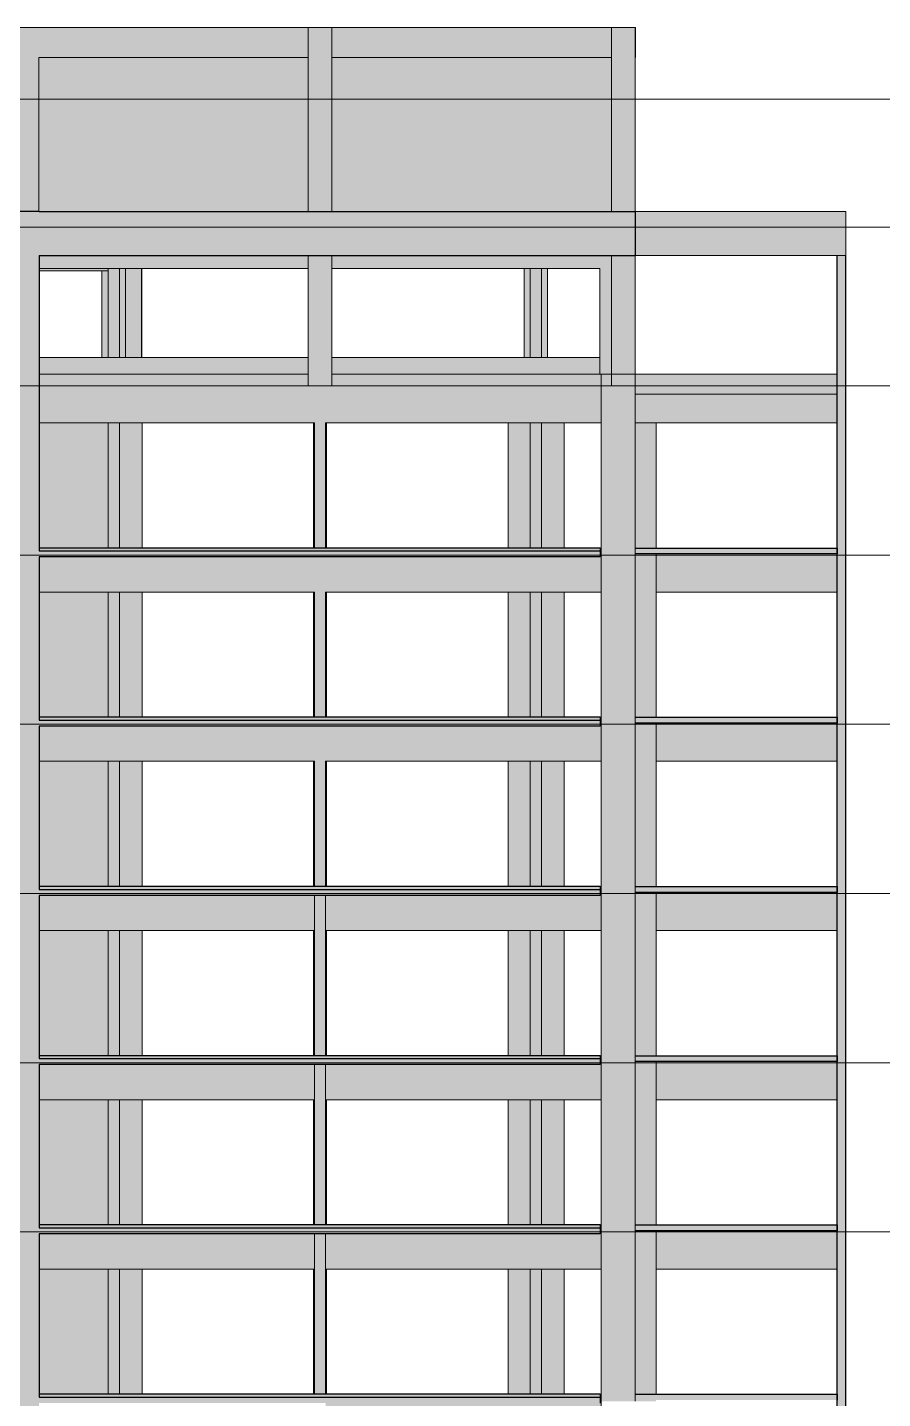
# Model space of a CAD drawing. Header units: centimetres. Extents: x -1984 to 34419, y -3196 to 88064.
# Drawn here: x 30117 to 31572, y 85688 to 88022 of the extents above; entities that cross this region are included whole.
import ezdxf

# ---------------------------------------------------------------- set-up
doc = ezdxf.new("R2010")
doc.units = ezdxf.units.CM
doc.linetypes.add('Centro', pattern=[3.175, 0.635, -0.47625, 1.5875, -0.47625])
for name, color, linetype, lineweight in [('A-FLOR', 7, 'Continuous', 25), ('A-FLOR-LEVL', 7, 'Continuous', 9), ('S-BEAM', 7, 'Continuous', 25), ('S-COLS', 7, 'Continuous', 25)]:
    doc.layers.add(name, color=color, linetype=linetype, lineweight=lineweight)

msp = doc.modelspace()

# ---------------------------------------------------------------- hatches: boundary and pattern name
at = {"layer": 'A-FLOR', "true_color": 0xc0c0c0}
for points in [[(30984.51, 87131), (31091.58, 87131), (31091.58, 87136), (30137.08, 87135.99), (30137.08, 87131), (30898.01, 87131)], [(31398.08, 87126), (31494.57, 87126), (31494.57, 87136), (31151.08, 87136), (31151.08, 87126), (31223.76, 87126)], [(30137.08, 87120.92), (31091.58, 87120.92), (31091.58, 87131), (30137.08, 87131), (30137.08, 87121.78)], [(31091.58, 86843), (31091.58, 86848), (30137.08, 86847.99), (30137.08, 86843), (31087.9, 86843)], [(30287.56, 86832.92), (31091.58, 86832.92), (31091.58, 86843), (30137.08, 86843), (30137.08, 86832.92), (30286.61, 86832.92)], [(31398.08, 86838), (31494.57, 86838), (31494.57, 86848), (31151.08, 86848), (31151.08, 86838), (31223.76, 86838)], [(31491.08, 86848), (31491.08, 86848), (31398.08, 86848)], [(31087.9, 86555), (31091.58, 86555), (31091.58, 86560), (30137.08, 86559.99), (30137.08, 86555), (30984.51, 86555)], [(30137.08, 86544.92), (31091.58, 86544.92), (31091.58, 86555), (30137.08, 86555), (30137.08, 86548)], [(31191.3, 86550), (31494.57, 86550), (31494.57, 86560), (31151.08, 86560), (31151.08, 86550), (31186.83, 86550)], [(31491.08, 86560), (31491.08, 86560), (31191.3, 86560)], [(30137.08, 86267), (31091.58, 86267), (31091.58, 86272), (30137.08, 86271.99)], [(31191.3, 86262), (31494.57, 86262), (31494.57, 86272), (31151.08, 86272), (31151.08, 86262), (31186.83, 86262)], [(31491.08, 86272), (31491.08, 86272), (31191.3, 86272)], [(30137.08, 86256.92), (31091.58, 86256.92), (31091.58, 86267), (30137.08, 86267), (30137.08, 86260)], [(31087.9, 85979), (31091.58, 85979), (31091.58, 85984), (30137.08, 85983.99), (30137.34, 85979), (30984.51, 85979)], [(30137.08, 85968.92), (31091.58, 85968.92), (31091.58, 85979), (30137.08, 85979), (30137.08, 85972)], [(31191.3, 85974), (31494.57, 85974), (31494.57, 85984), (31151.08, 85984), (31151.08, 85974), (31186.83, 85974)], [(31491.08, 85984), (31491.08, 85984), (31191.3, 85984)], [(30137.08, 85691), (31091.58, 85691), (31091.58, 85696), (30137.08, 85695.99)], [(30137.08, 85680.92), (31091.58, 85680.92), (31091.58, 85691), (30137.08, 85691), (30137.08, 85684)], [(31398.08, 85686), (31494.57, 85686), (31494.57, 85696), (31151.08, 85696), (31151.08, 85686), (31223.76, 85686)], [(31491.08, 85696), (31491.08, 85696), (31398.08, 85696)]]:
    msp.add_hatch(color=9, dxfattribs=at).paths.add_polyline_path(points, flags=0)
at = {"layer": 'S-BEAM', "true_color": 0xc0c0c0}
for points in [[(30136.83, 87971), (30595.08, 87971), (30595.08, 88022), (30136.83, 88022), (30136.83, 88019.33)], [(30777.73, 87971), (31111.08, 87971), (31111.08, 88022), (30635.08, 88022), (30635.08, 87971), (30674.33, 87971)], [(31151.8, 87971), (31151.8, 88022), (31151.08, 88022), (31151.08, 87971)], [(30624.58, 87634), (31151.08, 87634), (31151.08, 87709), (30137.08, 87709), (30137.08, 87634), (30570.94, 87634)], [(31494.58, 87634), (31504.08, 87634), (31504.08, 87709), (31151.08, 87709), (31151.08, 87634), (31191.3, 87634)], [(31504.08, 87634), (31509.58, 87634), (31509.58, 87709), (31504.08, 87709), (31504.08, 87661.5)], [(31509.58, 87634), (31509.58, 87634.06), (31509.58, 87708.98)], [(31087.9, 87432), (31091.07, 87432), (31091.07, 87460), (30635.08, 87460), (30635.08, 87432), (31036.21, 87432)], [(30137.08, 87349), (30605.58, 87349), (30605.58, 87412), (30595.08, 87412), (30595.08, 87432), (30137.08, 87432), (30137.08, 87349.04)], [(31087.9, 87349), (31093.33, 87349), (31093.33, 87432), (30635.08, 87432), (30635.08, 87412), (30624.58, 87411.55), (30624.58, 87349), (30984.51, 87349)], [(31494.58, 87398), (31494.58, 87432), (31151.08, 87432), (31151.08, 87398), (31398.08, 87398)], [(31151.08, 87349), (31494.58, 87349), (31494.58, 87398), (31151.08, 87398), (31151.08, 87386.54)], [(30624.58, 87061), (31093.33, 87061), (31093.33, 87136), (31091.58, 87135.96), (31091.58, 87120.92), (30624.58, 87120.92), (30624.58, 87087.61)], [(30287.33, 87061), (30605.58, 87061), (30605.58, 87120.92), (30137.08, 87120.92), (30137.08, 87061), (30285.3, 87061)], [(31191.3, 87061), (31494.58, 87061), (31494.57, 87126), (31186.83, 87126), (31186.83, 87061)], [(30137.08, 86773), (30605.58, 86773), (30605.58, 86832.92), (30137.08, 86832.92), (30137.08, 86773.03)], [(30972.58, 86773), (31093.33, 86773), (31093.33, 86848), (31091.58, 86847.96), (31091.58, 86832.92), (30624.58, 86832.92), (30624.58, 86773), (30935.33, 86773)], [(31494.58, 86773), (31494.57, 86838), (31186.83, 86838), (31186.83, 86773), (31398.08, 86773)], [(31087.9, 86485), (31093.33, 86485), (31093.33, 86560), (31091.58, 86559.96), (31091.58, 86544.92), (30624.58, 86544.92), (30624.58, 86485), (30984.51, 86485)], [(31494.58, 86485), (31494.57, 86550), (31186.83, 86550), (31186.83, 86485), (31191.3, 86485)], [(30137.08, 86485), (30605.58, 86485), (30605.58, 86544.92), (30137.08, 86544.92), (30137.08, 86485.03)], [(30777.73, 86197), (31093.33, 86197), (31093.33, 86272), (31091.58, 86271.96), (31091.58, 86256.92), (30624.58, 86256.92), (30624.58, 86197)], [(30137.08, 86197), (30605.58, 86197), (30605.58, 86256.92), (30137.08, 86256.92), (30137.08, 86197.03)], [(31494.58, 86197), (31494.57, 86262), (31186.83, 86262), (31186.83, 86197), (31191.3, 86197)], [(30312.46, 85909), (30605.58, 85909), (30605.58, 85968.92), (30137.08, 85968.92), (30137.08, 85909), (30312.08, 85909)], [(30984.51, 85909), (31093.33, 85909), (31093.33, 85984), (31091.58, 85983.96), (31091.58, 85968.92), (30624.58, 85968.92), (30624.58, 85909), (30972.58, 85909)], [(31186.83, 85909), (31494.58, 85909), (31494.57, 85974), (31186.83, 85974), (31186.83, 85926.19)], [(31087.9, 85621), (31093.33, 85621), (31093.33, 85696), (31091.58, 85695.96), (31091.58, 85680.92), (30624.58, 85680.92), (30624.58, 85621), (30984.51, 85621)]]:
    msp.add_hatch(color=9, dxfattribs=at).paths.add_polyline_path(points, flags=0)
h = msp.add_hatch(color=9, dxfattribs=at)
h.paths.add_polyline_path([(30991.58, 87612), (31091.07, 87612), (31091.07, 87634), (30635.08, 87634), (30635.08, 87612), (30984.51, 87612)], flags=0)
h.paths.add_polyline_path([(30272.58, 87612), (30595.08, 87612), (30595.08, 87634), (30137.08, 87634), (30137.08, 87612), (30157.37, 87612)], flags=0)
h.paths.add_polyline_path([(30079.08, 87612), (30096.83, 87612), (30096.83, 87634), (30079.08, 87634)], flags=0)
h.paths.add_polyline_path([(30364.15, 87709), (30595.08, 87709), (30595.08, 87971), (30136.83, 87971), (30137.08, 87709), (30312.08, 87709)], flags=0)
h.paths.add_polyline_path([(30079.08, 87709), (30096.83, 87709), (30096.83, 87971), (30079.08, 87971), (30079.08, 87827.8)], flags=0)
h.paths.add_polyline_path([(31087.9, 87709), (31091.07, 87709), (31091.07, 87971), (30635.08, 87971), (30635.08, 87709), (31033.3, 87709)], flags=0)
h = msp.add_hatch(color=9, dxfattribs=at)
h.paths.add_polyline_path([(30137.08, 87608), (30254.56, 87608), (30254.56, 87612), (30137.08, 87612), (30137.08, 87610.16)], flags=0)
h.paths.add_polyline_path([(30038.15, 87608), (30079.08, 87608), (30079.08, 87612), (30037.06, 87612), (30037.06, 87608)], flags=0)
h = msp.add_hatch(color=9, dxfattribs=at)
h.paths.add_polyline_path([(30595.08, 87612), (30595.08, 87612), (30570.94, 87612)], flags=0)
h.paths.add_polyline_path([(30878.57, 87612), (30878.57, 87612), (30777.73, 87612)], flags=0)
h = msp.add_hatch(color=9, dxfattribs=at)
h.paths.add_polyline_path([(30570.94, 87432), (30595.08, 87432), (30595.08, 87460), (30137.08, 87460), (30137.08, 87432), (30467.55, 87432)], flags=0)
h.paths.add_polyline_path([(30094.12, 87432), (30096.83, 87432), (30096.83, 87460), (30088.58, 87460), (30088.58, 87432)], flags=0)
at = {"layer": 'S-COLS', "true_color": 0xc0c0c0}
for points in [[(30097.58, 87412), (30097.58, 87709), (30136.83, 87709.04), (30136.83, 88022), (30096.83, 88022), (30096.83, 87412)], [(31094.33, 87709), (31111.08, 87709), (31111.08, 87971), (31091.07, 87971), (31091.07, 87709)], [(30137.08, 84464.5), (30136.83, 87709), (30097.58, 87709), (30097.58, 84464.5), (30136.83, 84464.5)], [(31091.07, 87432), (31111.08, 87432), (31111.08, 87634), (31091.07, 87634), (31091.07, 87474.79)], [(31509.58, 81078), (31509.58, 87634), (31494.58, 87634), (31494.58, 81078)], [(30260.76, 87460), (30273.56, 87460), (30273.56, 87612), (30254.56, 87612), (30254.56, 87460)], [(30289.45, 87460), (30312.08, 87460), (30312.08, 87612), (30284.06, 87612), (30284.06, 87460)], [(30991.58, 87460), (30991.58, 87612), (30972.58, 87612), (30972.58, 87460), (30987.02, 87460)], [(31151.08, 87124), (31151.08, 87432), (31093.33, 87432), (31093.33, 87124)], [(30624.58, 87136), (30624.58, 87136), (30624.58, 87412), (30605.58, 87411.84), (30605.58, 87136)], [(30252.4, 87136), (30254.56, 87136), (30254.56, 87349), (30137.08, 87349), (30137.08, 87136), (30245.5, 87136)], [(30254.56, 87136), (30273.56, 87136), (30273.56, 87349), (30254.56, 87349), (30254.56, 87298.29)], [(30312.3, 87136), (30312.08, 87349), (30273.56, 87349), (30273.56, 87136), (30312.08, 87136)], [(30972.58, 87136), (30972.58, 87349), (30935.33, 87349), (30935.33, 87136), (30970.95, 87136)], [(30984.51, 87136), (30991.58, 87136), (30991.58, 87349), (30972.58, 87349), (30972.58, 87136)], [(31028.63, 87136), (31030.33, 87136), (31030.33, 87349), (30991.58, 87349), (30991.58, 87136)], [(30605.58, 86848), (30624.58, 86848), (30624.58, 87120.92), (30605.58, 87120.92), (30605.58, 86848)], [(31151.07, 86836), (31151.08, 87124), (31093.33, 87124), (31093.33, 86836), (31139.6, 86836)], [(30254.56, 86848), (30254.56, 87061), (30137.08, 87061), (30137.08, 86848), (30245.5, 86848)], [(30260.76, 86848), (30273.56, 86848), (30273.56, 87061), (30254.56, 87061), (30254.56, 86848)], [(30273.56, 86848), (30312.3, 86848), (30312.08, 87061), (30273.56, 87061), (30273.56, 86857.03)], [(30972.58, 86848), (30972.58, 87061), (30935.33, 87061), (30935.33, 86848)], [(30984.51, 86848), (30991.58, 86848), (30991.58, 87061), (30972.58, 87061), (30972.58, 86848)], [(30991.58, 86848), (31030.33, 86848), (31030.33, 87061), (30991.58, 87061), (30991.58, 86848)], [(30624.58, 86560), (30624.58, 86560), (30624.58, 86832.92), (30605.58, 86832.92), (30605.58, 86560)], [(31151.07, 86548), (31151.07, 86836), (31093.33, 86836), (31093.33, 86548)], [(30157.37, 86560), (30254.56, 86560), (30254.56, 86773), (30137.08, 86773), (30137.08, 86560)], [(30260.76, 86560), (30273.56, 86560), (30273.56, 86773), (30254.56, 86773), (30254.56, 86560)], [(30312.3, 86560), (30312.08, 86773), (30273.56, 86773), (30273.56, 86560), (30312.08, 86560)], [(30972.58, 86560), (30972.58, 86773), (30935.33, 86773), (30935.33, 86560)], [(30991.58, 86560), (30991.58, 86773), (30972.58, 86773), (30972.58, 86560), (30990.56, 86560)], [(31030.33, 86560), (31030.33, 86773), (30991.58, 86773), (30991.58, 86560)], [(30624.58, 86272), (30624.58, 86272), (30624.58, 86544.92), (30605.58, 86544.92), (30605.58, 86272)], [(31151.07, 86260), (31151.07, 86548), (31093.33, 86548), (31093.33, 86260)], [(30157.37, 86272), (30254.56, 86272), (30254.56, 86485), (30137.08, 86485), (30137.08, 86272)], [(30260.76, 86272), (30273.56, 86272), (30273.56, 86485), (30254.56, 86485), (30254.56, 86272)], [(30312.3, 86272), (30312.08, 86485), (30273.56, 86485), (30273.56, 86272), (30312.08, 86272)], [(30972.58, 86272), (30972.58, 86485), (30935.33, 86485), (30935.33, 86272)], [(30990.56, 86272), (30991.58, 86272), (30991.58, 86485), (30972.58, 86485), (30972.58, 86272), (30984.51, 86272)], [(31030.33, 86272), (31030.33, 86485), (30991.58, 86485), (30991.58, 86272)], [(30605.58, 85984), (30624.58, 85984), (30624.58, 86256.92), (30605.58, 86256.92), (30605.58, 85984)], [(31151.07, 85972), (31151.07, 86260), (31093.33, 86260), (31093.33, 85972)], [(30137.08, 85984), (30254.56, 85984), (30254.56, 86197), (30137.08, 86197), (30137.08, 86062.77)], [(30260.76, 85984), (30273.56, 85984), (30273.56, 86197), (30254.56, 86197), (30254.56, 85984)], [(30312.3, 85984), (30312.08, 86197), (30273.56, 86197), (30273.56, 85984), (30312.08, 85984)], [(30972.58, 85984), (30972.58, 86197), (30935.33, 86197), (30935.33, 85984)], [(30991.58, 85984), (30991.58, 86197), (30972.58, 86197), (30972.58, 85984), (30990.56, 85984)], [(30991.58, 85984), (31030.33, 85984), (31030.33, 86197), (30991.58, 86197), (30991.58, 85984)], [(30605.58, 85696), (30624.58, 85696), (30624.58, 85968.92), (30605.58, 85968.92), (30605.58, 85696)], [(31151.07, 85684), (31151.07, 85972), (31093.33, 85972), (31093.33, 85684), (31139.6, 85684)], [(30137.08, 85696), (30254.56, 85696), (30254.56, 85909), (30137.08, 85909), (30137.08, 85709.76)], [(30260.76, 85696), (30273.56, 85696), (30273.56, 85909), (30254.56, 85909), (30254.56, 85696)], [(30275.63, 85696), (30312.3, 85696), (30312.08, 85909), (30273.56, 85909), (30273.56, 85696)], [(30972.58, 85696), (30972.58, 85909), (30935.33, 85909), (30935.33, 85696)], [(30990.56, 85696), (30991.58, 85696), (30991.58, 85909), (30972.58, 85909), (30972.58, 85696), (30984.51, 85696)], [(31030.33, 85696), (31030.33, 85909), (30991.58, 85909), (30991.58, 85696)]]:
    msp.add_hatch(color=9, dxfattribs=at).paths.add_polyline_path(points, flags=0)
h = msp.add_hatch(color=9, dxfattribs=at)
h.paths.add_polyline_path([(30595.08, 87412), (30635.08, 87412), (30635.08, 87634), (30595.08, 87634), (30595.08, 87430.66)], flags=0)
h.paths.add_polyline_path([(30595.08, 87709), (30635.08, 87709), (30635.08, 88022), (30595.08, 88022), (30595.08, 87827.8)], flags=0)
h = msp.add_hatch(color=9, dxfattribs=at)
h.paths.add_polyline_path([(31114.68, 87432), (31151.07, 87432), (31151.07, 87634), (31111.08, 87634), (31111.08, 87432)], flags=0)
h.paths.add_polyline_path([(31151.07, 87709), (31151.07, 88022), (31111.08, 88022), (31111.08, 87709), (31149.57, 87709)], flags=0)
h = msp.add_hatch(color=9, dxfattribs=at)
h.paths.add_polyline_path([(30254.56, 87460), (30254.56, 87608), (30244.06, 87608), (30244.06, 87460), (30249.61, 87460)], flags=0)
h.paths.add_polyline_path([(30284.06, 87460), (30284.06, 87612), (30273.56, 87612), (30273.56, 87460), (30284, 87460)], flags=0)
h = msp.add_hatch(color=9, dxfattribs=at)
h.paths.add_polyline_path([(30972.58, 87460), (30972.58, 87612), (30962.08, 87612), (30962.08, 87460), (30967.62, 87460)], flags=0)
h.paths.add_polyline_path([(30991.58, 87460), (31002.08, 87460), (31002.08, 87612), (30991.58, 87612), (30991.58, 87474.79)], flags=0)
h = msp.add_hatch(color=9, dxfattribs=at)
h.paths.add_polyline_path([(30605.58, 87136), (30605.58, 87349), (30604.08, 87349), (30604.08, 87136)], flags=0)
h.paths.add_polyline_path([(30624.58, 87136), (30626.08, 87136), (30626.08, 87349), (30624.58, 87348.62), (30624.58, 87136)], flags=0)
h = msp.add_hatch(color=9, dxfattribs=at)
h.paths.add_polyline_path([(31154.66, 87124), (31186.83, 87124), (31186.83, 87126), (31151.08, 87126), (31151.08, 87124)], flags=0)
h.paths.add_polyline_path([(31186.83, 87136), (31186.83, 87136), (31186.83, 87349), (31151.08, 87349), (31151.08, 87136)], flags=0)
h = msp.add_hatch(color=9, dxfattribs=at)
h.paths.add_polyline_path([(31154.66, 86836), (31186.83, 86836), (31186.83, 86838), (31151.08, 86838), (31151.08, 86836)], flags=0)
h.paths.add_polyline_path([(31186.83, 86848), (31186.83, 87124), (31151.08, 87124), (31151.08, 86848)], flags=0)
h = msp.add_hatch(color=9, dxfattribs=at)
h.paths.add_polyline_path([(30604.08, 86848), (30605.58, 86848), (30605.58, 87061), (30604.08, 87061), (30604.08, 86848)], flags=0)
h.paths.add_polyline_path([(30624.58, 86848), (30626.08, 86848), (30626.08, 87061), (30624.58, 87061), (30624.58, 86848)], flags=0)
h = msp.add_hatch(color=9, dxfattribs=at)
h.paths.add_polyline_path([(31154.66, 86548), (31186.83, 86548), (31186.83, 86550), (31151.08, 86550), (31151.08, 86548)], flags=0)
h.paths.add_polyline_path([(31186.83, 86560), (31186.83, 86836), (31151.08, 86836), (31151.08, 86560)], flags=0)
h = msp.add_hatch(color=9, dxfattribs=at)
h.paths.add_polyline_path([(30604.08, 86560), (30605.58, 86560), (30605.58, 86773), (30604.08, 86773), (30604.08, 86560)], flags=0)
h.paths.add_polyline_path([(30626.08, 86560), (30626.08, 86773), (30624.58, 86773), (30624.58, 86560), (30625.12, 86560)], flags=0)
h = msp.add_hatch(color=9, dxfattribs=at)
h.paths.add_polyline_path([(31154.66, 86260), (31186.83, 86260), (31186.83, 86262), (31151.08, 86262), (31151.08, 86260)], flags=0)
h.paths.add_polyline_path([(31186.83, 86272), (31186.83, 86548), (31151.08, 86548), (31151.08, 86272)], flags=0)
h = msp.add_hatch(color=9, dxfattribs=at)
h.paths.add_polyline_path([(30625.12, 86272), (30626.08, 86272), (30626.08, 86485), (30624.58, 86485), (30624.58, 86272)], flags=0)
h.paths.add_polyline_path([(30604.08, 86272), (30605.58, 86272), (30605.58, 86485), (30604.08, 86485), (30604.08, 86272)], flags=0)
h = msp.add_hatch(color=9, dxfattribs=at)
h.paths.add_polyline_path([(31186.83, 85972), (31186.83, 85974), (31151.08, 85974), (31151.08, 85972), (31154.66, 85972)], flags=0)
h.paths.add_polyline_path([(31151.08, 85984), (31186.83, 85984), (31186.83, 86260), (31151.08, 86260), (31151.08, 86062.77)], flags=0)
h = msp.add_hatch(color=9, dxfattribs=at)
h.paths.add_polyline_path([(30604.08, 85984), (30605.58, 85984), (30605.58, 86197), (30604.08, 86197), (30604.08, 85984)], flags=0)
h.paths.add_polyline_path([(30624.58, 85984), (30626.08, 85984), (30626.08, 86197), (30624.58, 86197), (30624.58, 85984)], flags=0)
h = msp.add_hatch(color=9, dxfattribs=at)
h.paths.add_polyline_path([(31154.66, 85684), (31186.83, 85684), (31186.83, 85686), (31151.08, 85686), (31151.08, 85684)], flags=0)
h.paths.add_polyline_path([(31186.83, 85696), (31186.83, 85972), (31151.08, 85972), (31151.08, 85696)], flags=0)
h = msp.add_hatch(color=9, dxfattribs=at)
h.paths.add_polyline_path([(30604.08, 85696), (30605.58, 85696), (30605.58, 85909), (30604.08, 85909), (30604.08, 85696)], flags=0)
h.paths.add_polyline_path([(30624.58, 85696), (30626.08, 85696), (30626.08, 85909), (30624.58, 85908.85), (30624.58, 85696)], flags=0)

# ---------------------------------------------------------------- linework, layer by layer
at = {"layer": 'A-FLOR', "color": 190, "true_color": 0x8000ff}
for p, q in [((31091.58, 87136), (30137.08, 87136)), ((31091.58, 87136), (31091.58, 87120.92)), ((31151.08, 87136), (31494.57, 87136)), ((31494.57, 87136), (31494.57, 87126)), ((30137.08, 87131), (31091.58, 87131)), ((31091.58, 87120.92), (30137.08, 87120.92)), ((31494.57, 87126), (31151.08, 87126)), ((31091.58, 86848), (30137.08, 86848)), ((30137.08, 86843), (31091.58, 86843)), ((31091.58, 86832.92), (30137.08, 86832.92)), ((31091.58, 86848), (31091.58, 86832.92)), ((31151.08, 86848), (31494.57, 86848)), ((31494.57, 86838), (31151.08, 86838)), ((31494.57, 86848), (31494.57, 86838)), ((31091.58, 86560), (30137.08, 86560)), ((30137.08, 86555), (31091.58, 86555)), ((31091.58, 86560), (31091.58, 86544.92)), ((31151.08, 86560), (31494.57, 86560)), ((31494.57, 86550), (31151.08, 86550)), ((31494.57, 86560), (31494.57, 86550)), ((31091.58, 86544.92), (30137.08, 86544.92)), ((31091.58, 86272), (30137.08, 86272)), ((31091.58, 86272), (31091.58, 86256.92)), ((31151.08, 86272), (31494.57, 86272)), ((31494.57, 86272), (31494.57, 86262)), ((30137.08, 86267), (31091.58, 86267)), ((31091.58, 86256.92), (30137.08, 86256.92)), ((31494.57, 86262), (31151.08, 86262)), ((31091.58, 85984), (30137.08, 85984)), ((30137.08, 85979), (31091.58, 85979)), ((31091.58, 85968.92), (30137.08, 85968.92)), ((31091.58, 85984), (31091.58, 85968.92)), ((31151.08, 85984), (31494.57, 85984)), ((31494.57, 85974), (31151.08, 85974)), ((31494.57, 85984), (31494.57, 85974)), ((31091.58, 85696), (30137.08, 85696)), ((30137.08, 85691), (31091.58, 85691)), ((31091.58, 85696), (31091.58, 85680.92)), ((31151.08, 85696), (31494.57, 85696)), ((31494.57, 85696), (31494.57, 85686))]:
    msp.add_line(p, q, dxfattribs=at)
at = {"layer": 'A-FLOR-LEVL', "linetype": 'Centro'}
for p, q in [((27916.13, 87900), (33464.7, 87900)), ((27916.13, 87682), (33464.7, 87682)), ((27916.13, 87412), (33464.7, 87412)), ((27916.13, 87124), (33464.7, 87124)), ((27916.13, 86836), (33464.7, 86836)), ((27916.13, 86548), (33464.7, 86548)), ((27916.13, 86260), (33464.7, 86260)), ((27916.13, 85972), (33464.7, 85972))]:
    msp.add_line(p, q, dxfattribs=at)
at = {"layer": 'S-BEAM', "lineweight": 9}
for p, q in [((30136.83, 88022), (30595.08, 88022)), ((30595.08, 88022), (30595.08, 87971)), ((30635.08, 88022), (31111.08, 88022)), ((30635.08, 88022), (30635.08, 87971)), ((31111.08, 87971), (31111.08, 88022)), ((31151.08, 88022), (31151.8, 88022)), ((31151.8, 88022), (31151.8, 87971)), ((30595.08, 87971), (30136.83, 87971)), ((31111.08, 87971), (30635.08, 87971)), ((31151.08, 87971), (31151.8, 87971)), ((31151.08, 87709), (31504.08, 87709)), ((31504.08, 87709), (31509.58, 87709)), ((31509.58, 87709), (31509.58, 87634)), ((31151.08, 87634), (31504.08, 87634)), ((31509.58, 87634), (31504.08, 87634)), ((30137.08, 87612), (30595.08, 87612)), ((30137.08, 87608), (30254.56, 87608)), ((30635.08, 87612), (31091.07, 87612)), ((30595.08, 87460), (30137.08, 87460)), ((30635.08, 87460), (31091.07, 87460)), ((31091.07, 87432), (31091.07, 87460)), ((30595.08, 87432), (30137.08, 87432)), ((30595.08, 87412), (30595.08, 87432)), ((30635.08, 87432), (31093.33, 87432)), ((30635.08, 87432), (30635.08, 87412)), ((31093.33, 87349), (31093.33, 87432)), ((31151.08, 87432), (31494.58, 87432)), ((31494.58, 87398), (31494.58, 87432)), ((30595.08, 87412), (30605.58, 87412)), ((30635.08, 87412), (30624.58, 87412)), ((31151.08, 87398), (31494.58, 87398)), ((30137.08, 87349), (30605.58, 87349)), ((30624.58, 87349), (31093.33, 87349)), ((31151.08, 87349), (31494.58, 87349)), ((30137.08, 87136), (30605.58, 87136)), ((30624.58, 87136), (31093.33, 87136)), ((31093.33, 87061), (31093.33, 87136)), ((31186.83, 87126), (31186.83, 87061)), ((30605.58, 87061), (30137.08, 87061)), ((30624.58, 87061), (31093.33, 87061)), ((31186.83, 87061), (31494.58, 87061)), ((30137.08, 86848), (30605.58, 86848)), ((30624.58, 86848), (31093.33, 86848)), ((31093.33, 86773), (31093.33, 86848)), ((31186.83, 86838), (31186.83, 86773)), ((30605.58, 86773), (30137.08, 86773)), ((30624.58, 86773), (31093.33, 86773)), ((31186.83, 86773), (31494.58, 86773)), ((30137.08, 86560), (30605.58, 86560)), ((30624.58, 86560), (31093.33, 86560)), ((31093.33, 86485), (31093.33, 86560)), ((31186.83, 86550), (31186.83, 86485)), ((30605.58, 86544.92), (30605.58, 86485)), ((30624.58, 86544.92), (30624.58, 86485)), ((30605.58, 86485), (30137.08, 86485)), ((30624.58, 86485), (31093.33, 86485)), ((31186.83, 86485), (31494.58, 86485)), ((30137.08, 86272), (30605.58, 86272)), ((30624.58, 86272), (31093.33, 86272)), ((31093.33, 86197), (31093.33, 86272)), ((30605.58, 86256.92), (30605.58, 86197)), ((30624.58, 86256.92), (30624.58, 86197)), ((31186.83, 86262), (31186.83, 86197)), ((30605.58, 86197), (30137.08, 86197)), ((30624.58, 86197), (31093.33, 86197)), ((31186.83, 86197), (31494.58, 86197)), ((30137.08, 85984), (30605.58, 85984)), ((30605.58, 85968.92), (30605.58, 85909)), ((30624.58, 85984), (31093.33, 85984)), ((30624.58, 85968.92), (30624.58, 85909)), ((31093.33, 85909), (31093.33, 85984)), ((31186.83, 85974), (31186.83, 85909)), ((30605.58, 85909), (30137.08, 85909)), ((30624.58, 85909), (31093.33, 85909)), ((31186.83, 85909), (31494.58, 85909)), ((30137.08, 85696), (30605.58, 85696)), ((30624.58, 85696), (31093.33, 85696)), ((31093.33, 85621), (31093.33, 85696))]:
    msp.add_line(p, q, dxfattribs=at)
at = {"layer": 'S-BEAM', "color": 190, "true_color": 0x8000ff}
for p, q in [((30137.08, 87709), (31151.08, 87709)), ((31151.08, 87709), (31151.08, 87634)), ((30137.08, 87634), (31151.08, 87634))]:
    msp.add_line(p, q, dxfattribs=at)
at = {"layer": 'S-COLS', "lineweight": 9}
for p, q in [((30136.83, 88022), (30096.83, 88022)), ((30595.08, 88022), (30635.08, 88022)), ((30595.08, 88022), (30595.08, 87709)), ((30635.08, 88022), (30635.08, 87709)), ((31111.08, 88022), (31151.08, 88022)), ((31111.08, 88022), (31111.08, 87709)), ((31151.08, 88022), (31151.08, 87709)), ((30136.83, 87709), (30136.83, 87971)), ((30595.08, 87634), (30595.08, 87412)), ((30635.08, 87634), (30635.08, 87412)), ((31111.08, 87634), (31111.08, 87412)), ((31151.08, 87634), (31151.08, 87412)), ((30244.06, 87608), (30244.06, 87460)), ((30254.56, 87612), (30254.56, 87460)), ((30273.56, 87612), (30273.56, 87460)), ((30284.06, 87612), (30284.06, 87460)), ((30962.08, 87612), (30962.08, 87460)), ((30972.58, 87612), (30972.58, 87460)), ((30991.58, 87612), (30991.58, 87460)), ((31002.08, 87612), (31002.08, 87460)), ((31091.07, 87612), (31091.07, 87432)), ((31093.33, 87432), (31093.33, 87124)), ((31151.08, 87432), (31093.33, 87432)), ((31151.08, 87432), (31151.08, 87124)), ((30635.08, 87412), (30595.08, 87412)), ((30624.58, 87412), (30605.58, 87412)), ((31151.08, 87412), (31111.08, 87412)), ((30254.56, 87349), (30254.56, 87136)), ((30273.56, 87349), (30273.56, 87136)), ((30312.3, 87349), (30312.3, 87136)), ((30604.08, 87349), (30604.08, 87136)), ((30605.58, 87349), (30605.58, 87136)), ((30624.58, 87349), (30624.58, 87136)), ((30626.08, 87349), (30626.08, 87136)), ((30935.33, 87349), (30935.33, 87136)), ((30972.58, 87349), (30972.58, 87136)), ((30991.58, 87349), (30991.58, 87136)), ((31030.33, 87349), (31030.33, 87136)), ((31186.83, 87349), (31186.83, 87136)), ((31093.33, 87124), (31093.33, 86836)), ((31151.08, 87124), (31093.33, 87124)), ((31151.08, 87124), (31093.33, 87124)), ((31151.08, 87124), (31151.08, 86836)), ((31186.83, 87124), (31151.08, 87124)), ((31186.83, 87124), (31151.08, 87124)), ((31186.83, 87126), (31186.83, 87124)), ((31186.83, 87124), (31186.83, 86848)), ((30254.56, 87061), (30254.56, 86848)), ((30273.56, 87061), (30273.56, 86848)), ((30312.3, 87061), (30312.3, 86848)), ((30604.08, 87061), (30604.08, 86848)), ((30605.58, 87061), (30605.58, 86848)), ((30624.58, 87061), (30624.58, 86848)), ((30626.08, 87061), (30626.08, 86848)), ((30935.33, 87061), (30935.33, 86848)), ((30972.58, 87061), (30972.58, 86848)), ((30991.58, 87061), (30991.58, 86848)), ((31030.33, 87061), (31030.33, 86848)), ((31093.33, 86836), (31093.33, 86548)), ((31151.08, 86836), (31093.33, 86836)), ((31151.08, 86836), (31093.33, 86836)), ((31151.08, 86836), (31151.08, 86548)), ((31186.83, 86836), (31151.08, 86836)), ((31186.83, 86836), (31151.08, 86836)), ((31186.83, 86838), (31186.83, 86836)), ((31186.83, 86836), (31186.83, 86560)), ((30254.56, 86773), (30254.56, 86560)), ((30273.56, 86773), (30273.56, 86560)), ((30312.3, 86773), (30312.3, 86560)), ((30604.08, 86773), (30604.08, 86560)), ((30605.58, 86773), (30605.58, 86560)), ((30624.58, 86773), (30624.58, 86560)), ((30626.08, 86773), (30626.08, 86560)), ((30935.33, 86773), (30935.33, 86560)), ((30972.58, 86773), (30972.58, 86560)), ((30991.58, 86773), (30991.58, 86560)), ((31030.33, 86773), (31030.33, 86560)), ((31186.83, 86550), (31186.83, 86548)), ((30605.58, 86544.92), (30605.58, 86485)), ((30624.58, 86544.92), (30624.58, 86485)), ((31093.33, 86548), (31093.33, 86260)), ((31151.08, 86548), (31093.33, 86548)), ((31151.08, 86548), (31093.33, 86548)), ((31151.08, 86548), (31151.08, 86260)), ((31186.83, 86548), (31151.08, 86548)), ((31186.83, 86548), (31151.08, 86548)), ((31186.83, 86548), (31186.83, 86272)), ((30254.56, 86485), (30254.56, 86272)), ((30273.56, 86485), (30273.56, 86272)), ((30312.3, 86485), (30312.3, 86272)), ((30604.08, 86485), (30604.08, 86272)), ((30605.58, 86485), (30605.58, 86272)), ((30624.58, 86485), (30624.58, 86272)), ((30626.08, 86485), (30626.08, 86272)), ((30935.33, 86485), (30935.33, 86272)), ((30972.58, 86485), (30972.58, 86272)), ((30991.58, 86485), (30991.58, 86272)), ((31030.33, 86485), (31030.33, 86272)), ((30605.58, 86256.92), (30605.58, 86197)), ((30624.58, 86256.92), (30624.58, 86197)), ((31093.33, 86260), (31093.33, 85972)), ((31151.08, 86260), (31093.33, 86260)), ((31151.08, 86260), (31093.33, 86260)), ((31151.08, 86260), (31151.08, 85972)), ((31186.83, 86260), (31151.08, 86260)), ((31186.83, 86260), (31151.08, 86260)), ((31186.83, 86262), (31186.83, 86260)), ((31186.83, 86260), (31186.83, 85984)), ((30254.56, 86197), (30254.56, 85984)), ((30273.56, 86197), (30273.56, 85984)), ((30312.3, 86197), (30312.3, 85984)), ((30604.08, 86197), (30604.08, 85984)), ((30605.58, 86197), (30605.58, 85984)), ((30624.58, 86197), (30624.58, 85984)), ((30626.08, 86197), (30626.08, 85984)), ((30935.33, 86197), (30935.33, 85984)), ((30972.58, 86197), (30972.58, 85984)), ((30991.58, 86197), (30991.58, 85984)), ((31030.33, 86197), (31030.33, 85984)), ((30605.58, 85968.92), (30605.58, 85909)), ((30624.58, 85968.92), (30624.58, 85909)), ((31093.33, 85972), (31093.33, 85684)), ((31151.08, 85972), (31093.33, 85972)), ((31151.08, 85972), (31093.33, 85972)), ((31151.08, 85972), (31151.08, 85684)), ((31186.83, 85972), (31151.08, 85972)), ((31186.83, 85972), (31151.08, 85972)), ((31186.83, 85974), (31186.83, 85972)), ((31186.83, 85972), (31186.83, 85696)), ((30254.56, 85909), (30254.56, 85696)), ((30273.56, 85909), (30273.56, 85696)), ((30312.3, 85909), (30312.3, 85696)), ((30604.08, 85909), (30604.08, 85696)), ((30605.58, 85909), (30605.58, 85696)), ((30624.58, 85909), (30624.58, 85696)), ((30626.08, 85909), (30626.08, 85696)), ((30935.33, 85909), (30935.33, 85696)), ((30972.58, 85909), (30972.58, 85696)), ((30991.58, 85909), (30991.58, 85696)), ((31030.33, 85909), (31030.33, 85696))]:
    msp.add_line(p, q, dxfattribs=at)
at = {"layer": 'S-COLS', "color": 190, "true_color": 0x8000ff}
for p, q in [((30137.08, 87709), (30097.58, 87709)), ((30137.08, 87634), (30137.08, 87131)), ((31494.58, 87432), (31494.58, 87634)), ((31509.58, 81078), (31509.58, 87634)), ((30312.08, 87460), (30312.08, 87612)), ((31494.58, 87398), (31494.58, 87432)), ((31494.58, 81078), (31494.58, 87398)), ((30137.08, 87120.92), (30137.08, 86843)), ((30137.08, 86832.92), (30137.08, 86555)), ((30137.08, 86544.92), (30137.08, 86267)), ((30137.08, 86256.92), (30137.08, 85979)), ((30137.08, 85968.92), (30137.08, 85691))]:
    msp.add_line(p, q, dxfattribs=at)

doc.saveas('drawing.dxf')
